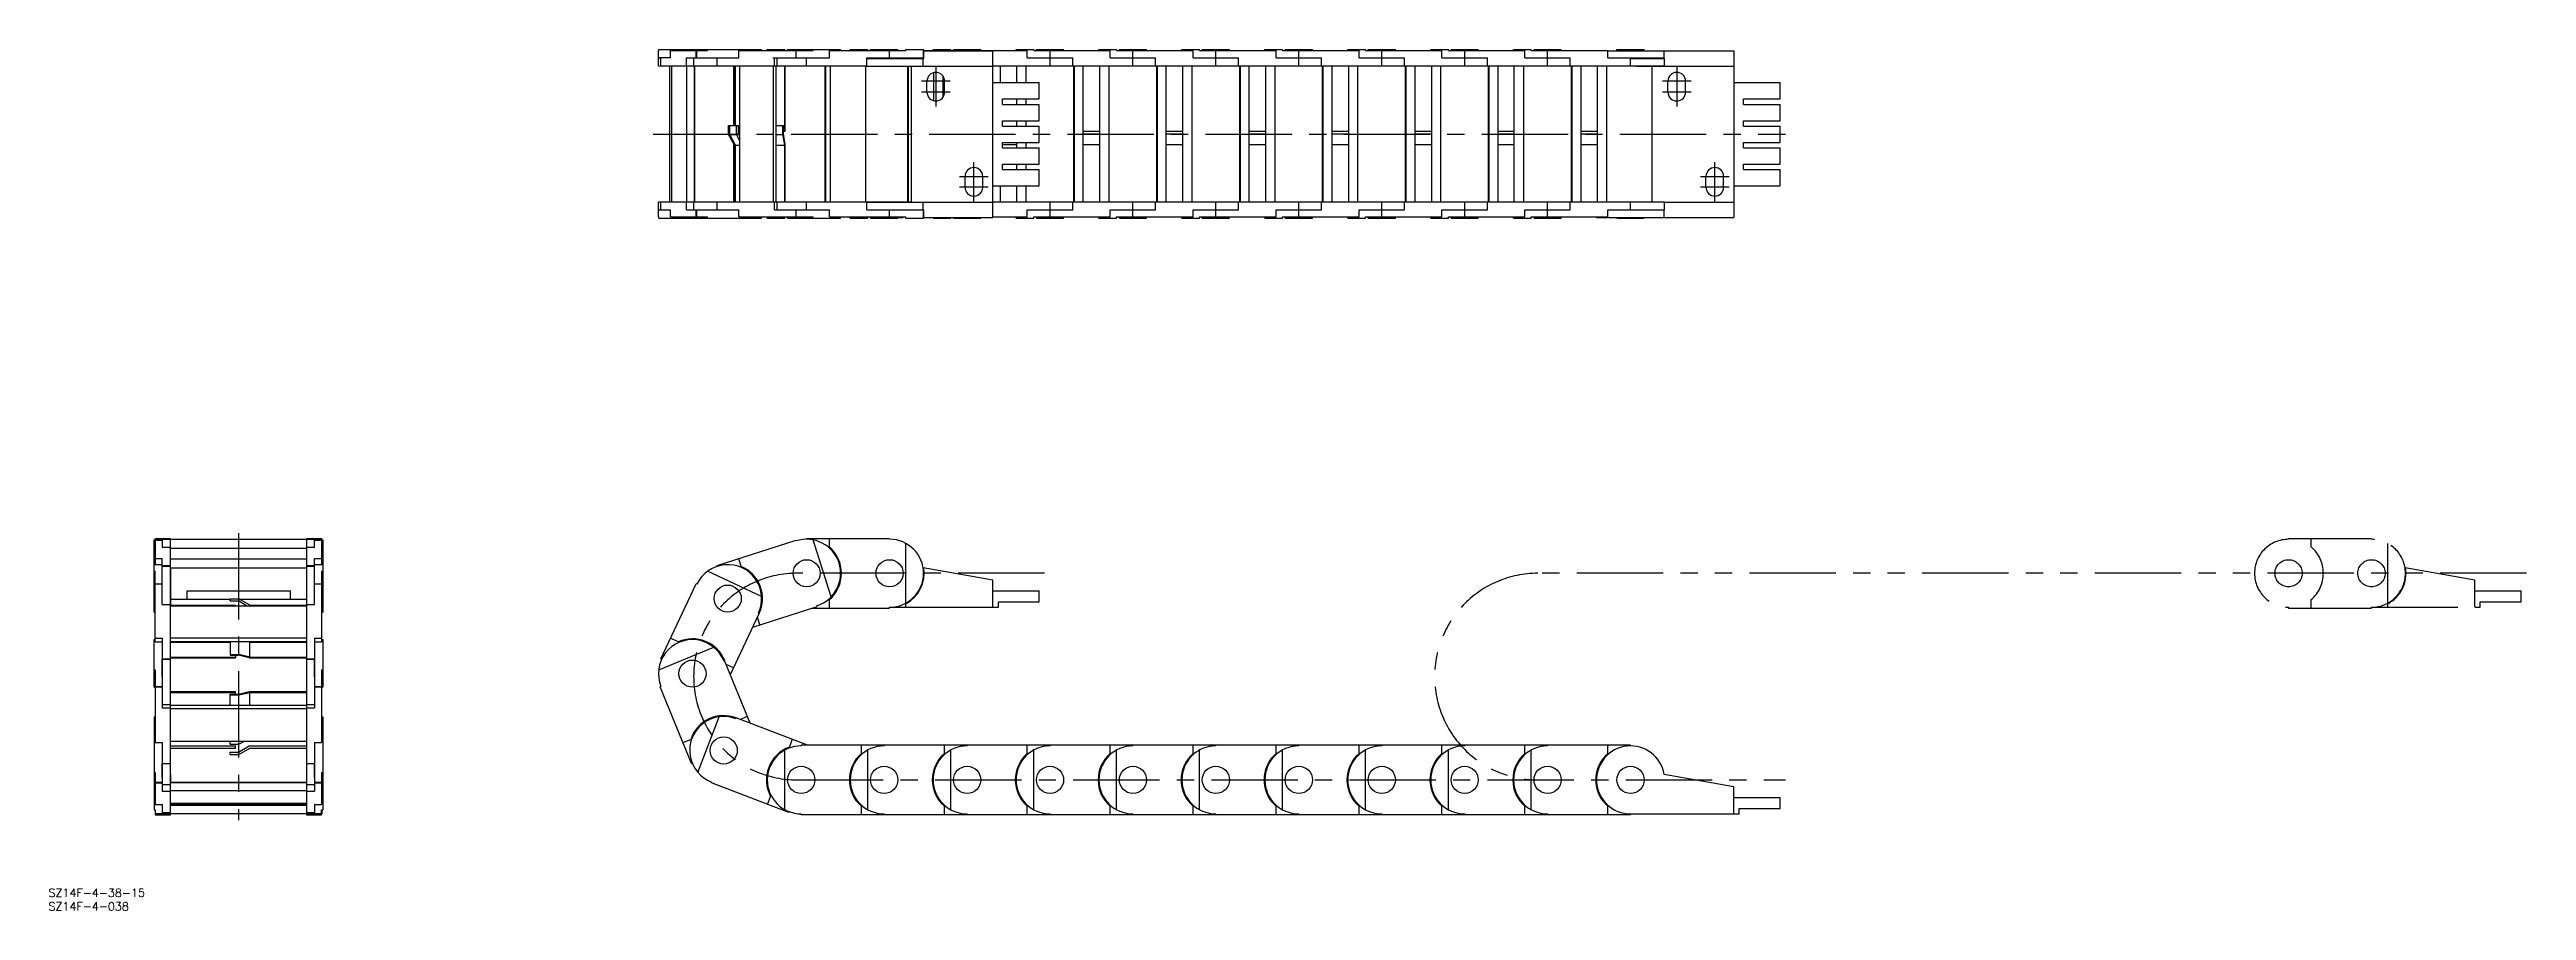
# Model space of a CAD drawing. Extents: x -69 to 842, y -35 to 281.
import ezdxf

# ---------------------------------------------------------------- set-up
doc = ezdxf.new("R2010")
doc.units = 0
doc.linetypes.add('CENTER', pattern=[50.8, 31.75, -6.35, 6.35, -6.35])
doc.linetypes.add('PHANTOM', pattern=[63.5, 31.75, -6.35, 6.35, -6.35, 6.35, -6.35])
doc.layers.get('0').update_dxf_attribs({"linetype": 'CONTINUOUS'})
doc.layers.add('CENTER', color=1, linetype='CENTER')
doc.styles.get("Standard").update_dxf_attribs({"font": 'txt.shx', "height": 3, "bigfont": 'bigfont.shx'})

msp = doc.modelspace()

# ---------------------------------------------------------------- linework, layer by layer
at = {"color": 7, "linetype": 'CONTINUOUS'}
for p, q in [((154.49, 275.48), (154.49, 281.07)), ((154.49, 281.07), (154.57, 281.07)), ((158.95, 278.48), (154.49, 278.48)), ((154.49, 278.47), (155.4, 278.47)), ((154.49, 275.48), (231.15, 275.48)), ((154.57, 281.48), (192.43, 281.48)), ((154.57, 281.07), (154.57, 281.48)), ((155.4, 275.48), (155.4, 278.48)), ((158.71, 225.48), (158.71, 275.48)), ((158.95, 281.07), (172.58, 281.07)), ((158.95, 278.48), (158.95, 281.07)), ((159.39, 225.48), (159.39, 275.48)), ((164.82, 275.48), (164.82, 278.48)), ((164.82, 278.48), (184, 278.48)), ((164.92, 225.48), (164.92, 275.48)), ((167.46, 275.48), (167.46, 278.48)), ((167.78, 225.48), (167.78, 275.48)), ((167.89, 225.48), (167.89, 275.48)), ((168.37, 278.48), (168.37, 281.07)), ((168.64, 278.48), (168.64, 281.07)), ((170.62, 278.47), (170.62, 278.48)), ((170.62, 278.47), (176.05, 278.47)), ((172.58, 281.07), (172.58, 281.48)), ((176.05, 275.48), (176.05, 278.48)), ((182.23, 253.48), (182.23, 275.48)), ((182.44, 253.48), (182.44, 275.48)), ((182.79, 253.48), (182.79, 275.48)), ((184, 281.07), (211.36, 281.07)), ((184, 278.48), (184, 281.07)), ((184.47, 225.48), (184.47, 275.48)), ((192.43, 281.07), (192.43, 281.48)), ((194.5, 281.48), (201, 281.48)), ((194.5, 281.07), (194.5, 281.48)), ((196.5, 278.48), (217.35, 278.48)), ((196.85, 225.48), (196.85, 275.48)), ((197.14, 275.48), (197.14, 278.48)), ((197.81, 225.48), (197.81, 275.48)), ((198.09, 275.48), (198.09, 278.47)), ((200.91, 251.48), (200.91, 275.48)), ((201, 281.07), (201, 281.48)), ((201.15, 251.48), (201.15, 275.48)), ((202, 281.48), (221.5, 281.48)), ((202, 281.07), (202, 281.48)), ((204, 281.07), (204, 281.48)), ((205.09, 278.48), (205.09, 281.07)), ((205.18, 278.48), (205.18, 281.07)), ((208.72, 278.47), (208.72, 278.48)), ((208.72, 278.47), (209, 278.47)), ((209, 275.48), (209, 278.48)), ((211.36, 281.07), (211.36, 281.48)), ((215.75, 225.48), (215.75, 275.48)), ((216, 225.48), (216, 275.48)), ((217.35, 281.07), (245.5, 281.07)), ((217.35, 278.48), (217.35, 281.07)), ((217.75, 225.48), (217.75, 275.48)), ((221.5, 281.07), (221.5, 281.48)), ((225, 281.48), (231.5, 281.48)), ((225, 281.07), (225, 281.48)), ((230.75, 225.48), (230.75, 275.48)), ((230.75, 275.3), (277.5, 275.3)), ((231.15, 275.48), (231.15, 278.48)), ((231.15, 278.48), (243.05, 278.48)), ((231.15, 278.13), (252.04, 278.13)), ((231.5, 281.07), (231.5, 281.48)), ((232.5, 281.48), (242.5, 281.48)), ((232.5, 281.07), (232.5, 281.48)), ((234.5, 278.13), (234.5, 278.48)), ((239.5, 278.48), (239.5, 281.07)), ((242.5, 281.07), (242.5, 281.48)), ((243.05, 278.47), (243.05, 278.48)), ((243.05, 278.47), (252, 278.47)), ((244.5, 278.13), (244.5, 278.47)), ((245.5, 281.48), (252, 281.48)), ((245.5, 281.07), (245.5, 281.48)), ((245.5, 278.13), (245.5, 278.47)), ((246.25, 225.48), (246.25, 275.3)), ((246.5, 225.48), (246.5, 275.3)), ((247.5, 225.3), (247.5, 275.3)), ((251.83, 275.3), (251.83, 278.13)), ((252, 278.47), (252, 281.48)), ((252, 281.07), (259.65, 281.07)), ((252, 280.95), (277.5, 280.95)), ((252.04, 278.13), (252.04, 280.95)), ((255.5, 281.48), (262, 281.48)), ((255.5, 281.07), (255.5, 281.48)), ((259.65, 280.95), (259.65, 281.07)), ((262, 281.07), (262, 281.48)), ((262, 281.07), (290.15, 281.07)), ((263, 281.48), (273, 281.48)), ((263, 281.07), (263, 281.48)), ((268, 280.95), (268, 281.07)), ((273, 281.07), (273, 281.48)), ((277.5, 219.65), (277.5, 280.95)), ((277.5, 275.48), (524.5, 275.48)), ((280.25, 269.3), (280.25, 275.48)), ((286, 281.48), (292.5, 281.48)), ((286, 281.07), (286, 281.48)), ((286.25, 269.3), (286.25, 275.48)), ((289.75, 269.3), (289.75, 275.48)), ((290.15, 278.48), (290.15, 281.07)), ((290.15, 278.48), (306.85, 278.48)), ((292.5, 281.07), (292.5, 281.48)), ((292.5, 281.07), (320.65, 281.07)), ((293.5, 281.48), (303.5, 281.48)), ((293.5, 281.07), (293.5, 281.48)), ((298.5, 275.48), (298.5, 281.07)), ((303.5, 281.07), (303.5, 281.48)), ((306.85, 275.48), (306.85, 278.48)), ((307.25, 225.48), (307.25, 275.48)), ((307.5, 225.48), (307.5, 275.48)), ((310.75, 225.48), (310.75, 275.48)), ((316.5, 281.48), (323, 281.48)), ((316.5, 281.07), (316.5, 281.48)), ((316.75, 275.48), (316.75, 225.48)), ((320.25, 225.48), (320.25, 275.48)), ((320.65, 278.48), (320.65, 281.07)), ((320.65, 278.48), (337.35, 278.48)), ((323, 281.07), (323, 281.48)), ((323, 281.07), (351.15, 281.07)), ((324, 281.48), (334, 281.48)), ((324, 281.07), (324, 281.48)), ((329, 275.48), (329, 281.07)), ((334, 281.07), (334, 281.48)), ((337.35, 275.48), (337.35, 278.48)), ((337.75, 225.48), (337.75, 275.48)), ((338, 225.48), (338, 275.48)), ((341.25, 225.48), (341.25, 275.48)), ((347, 281.48), (353.5, 281.48)), ((347, 281.07), (347, 281.48)), ((347.25, 275.48), (347.25, 225.48)), ((350.75, 225.48), (350.75, 275.48)), ((351.15, 278.48), (351.15, 281.07)), ((351.15, 278.48), (367.85, 278.48)), ((353.5, 281.07), (353.5, 281.48)), ((353.5, 281.07), (381.65, 281.07)), ((354.5, 281.48), (364.5, 281.48)), ((354.5, 281.07), (354.5, 281.48)), ((359.5, 275.48), (359.5, 281.07)), ((364.5, 281.07), (364.5, 281.48)), ((367.85, 275.48), (367.85, 278.48)), ((368.25, 225.48), (368.25, 275.48)), ((368.5, 225.48), (368.5, 275.48)), ((371.75, 225.48), (371.75, 275.48)), ((377.5, 281.48), (384, 281.48)), ((377.5, 281.07), (377.5, 281.48)), ((377.75, 275.48), (377.75, 225.48)), ((381.25, 225.48), (381.25, 275.48)), ((381.65, 278.48), (381.65, 281.07)), ((381.65, 278.48), (398.35, 278.48)), ((384, 281.07), (384, 281.48)), ((384, 281.07), (412.15, 281.07)), ((385, 281.48), (395, 281.48)), ((385, 281.07), (385, 281.48)), ((390, 275.48), (390, 281.07)), ((395, 281.07), (395, 281.48)), ((398.35, 275.48), (398.35, 278.48)), ((398.75, 225.48), (398.75, 275.48)), ((399, 225.48), (399, 275.48)), ((402.25, 225.48), (402.25, 275.48)), ((408, 281.48), (414.5, 281.48)), ((408, 281.07), (408, 281.48)), ((408.25, 275.48), (408.25, 225.48)), ((411.75, 225.48), (411.75, 275.48)), ((412.15, 278.48), (412.15, 281.07)), ((412.15, 278.48), (428.85, 278.48)), ((414.5, 281.07), (414.5, 281.48)), ((414.5, 281.07), (442.65, 281.07)), ((415.5, 281.48), (425.5, 281.48)), ((415.5, 281.07), (415.5, 281.48)), ((420.5, 275.48), (420.5, 281.07)), ((425.5, 281.07), (425.5, 281.48)), ((428.85, 275.48), (428.85, 278.48)), ((429.25, 225.48), (429.25, 275.48)), ((429.5, 225.48), (429.5, 275.48)), ((432.75, 225.48), (432.75, 275.48)), ((438.5, 281.48), (445, 281.48)), ((438.5, 281.07), (438.5, 281.48)), ((438.75, 275.48), (438.75, 225.48)), ((442.25, 225.48), (442.25, 275.48)), ((442.65, 278.48), (442.65, 281.07)), ((442.65, 278.48), (459.35, 278.48)), ((445, 281.07), (445, 281.48)), ((445, 281.07), (473.15, 281.07)), ((446, 281.48), (456, 281.48)), ((446, 281.07), (446, 281.48)), ((451, 275.48), (451, 281.07)), ((456, 281.07), (456, 281.48)), ((459.35, 275.48), (459.35, 278.48)), ((459.75, 225.48), (459.75, 275.48)), ((460, 225.48), (460, 275.48)), ((463.25, 275.48), (463.25, 225.48)), ((469, 281.48), (475.5, 281.48)), ((469, 281.07), (469, 281.48)), ((469.25, 225.48), (469.25, 275.48)), ((472.75, 225.48), (472.75, 275.48)), ((473.15, 278.48), (473.15, 281.07)), ((473.15, 278.48), (489.85, 278.48)), ((475.5, 281.07), (475.5, 281.48)), ((475.5, 281.07), (503.65, 281.07)), ((476.5, 281.48), (486.5, 281.48)), ((476.5, 281.07), (476.5, 281.48)), ((481.5, 275.48), (481.5, 281.07)), ((486.5, 281.07), (486.5, 281.48)), ((489.85, 275.48), (489.85, 278.48)), ((490.25, 225.48), (490.25, 275.48)), ((490.5, 225.48), (490.5, 275.48)), ((493.75, 275.48), (493.75, 225.48)), ((499.75, 275.48), (499.75, 225.48)), ((503.25, 225.48), (503.25, 275.48)), ((503.65, 278.48), (503.65, 281.07)), ((503.65, 280.95), (550, 280.95)), ((503.65, 278.48), (524.5, 278.48)), ((507, 281.48), (517, 281.48)), ((507, 280.95), (507, 281.48)), ((512, 275.48), (512, 278.48)), ((512, 278.13), (524.54, 278.13)), ((514.24, 275.3), (514.24, 275.48)), ((514.24, 275.3), (550, 275.3)), ((517, 280.95), (517, 281.48)), ((520, 225.48), (520, 275.3)), ((524.33, 278.13), (524.33, 280.95)), ((524.5, 275.48), (524.5, 278.13)), ((524.54, 275.3), (524.54, 278.13)), ((550, 280.95), (550, 219.65)), ((253.25, 265.8), (253.25, 269.8)), ((255.75, 262.64), (255.75, 272.96)), ((259.25, 264.07), (259.25, 271.53)), ((259.75, 265.8), (259.75, 269.8)), ((277.5, 269.3), (294.5, 269.3)), ((294.5, 263.3), (294.5, 269.3)), ((525.75, 265.8), (525.75, 269.8)), ((532.25, 265.8), (532.25, 269.8)), ((550, 269.3), (567, 269.3)), ((567, 263.3), (567, 269.3)), ((281, 263.3), (294.5, 263.3)), ((281, 261.3), (281, 263.3)), ((281, 261.3), (294.5, 261.3)), ((281, 255.3), (294.5, 255.3)), ((281, 253.3), (281, 255.3)), ((286.25, 261.3), (286.25, 263.3)), ((286.25, 253.3), (286.25, 255.3)), ((289.75, 261.3), (289.75, 263.3)), ((289.75, 253.3), (289.75, 255.3)), ((294.5, 255.3), (294.5, 261.3)), ((553.5, 263.3), (567, 263.3)), ((553.5, 261.3), (553.5, 263.3)), ((553.5, 261.3), (567, 261.3)), ((553.5, 255.3), (567, 255.3)), ((553.5, 253.3), (553.5, 255.3)), ((567, 255.3), (567, 261.3)), ((180.3, 250.26), (180.3, 253.48)), ((180.3, 253.48), (183.97, 253.48)), ((182.44, 246.26), (180.3, 250.26)), ((180.7, 250.26), (180.7, 253.48)), ((182.79, 246.26), (180.7, 250.26)), ((180.7, 250.26), (183.25, 250.26)), ((182.23, 225.48), (182.23, 246.66)), ((182.44, 225.48), (182.44, 246.26)), ((182.79, 225.48), (182.79, 246.26)), ((182.79, 246.26), (184.47, 246.26)), ((183.25, 250.26), (183.25, 253.48)), ((184.47, 247.92), (183.25, 250.26)), ((183.97, 250.48), (183.97, 253.48)), ((183.97, 251.48), (184.47, 251.48)), ((184.47, 249.52), (183.97, 250.48)), ((197.81, 253.48), (200.45, 253.48)), ((197.81, 250.26), (200.2, 250.26)), ((197.81, 246.26), (200.91, 246.26)), ((200.2, 250.26), (200.2, 253.48)), ((200.91, 246.26), (200.2, 250.26)), ((200.45, 250.48), (200.45, 253.48)), ((200.45, 251.48), (201.15, 251.48)), ((201.15, 246.48), (200.45, 250.48)), ((200.91, 225.48), (200.91, 246.26)), ((201.15, 225.48), (201.15, 246.48)), ((281, 253.3), (294.5, 253.3)), ((281, 247.3), (294.5, 247.3)), ((281, 245.3), (281, 247.3)), ((281, 246.48), (286.25, 246.48)), ((286.25, 245.3), (286.25, 247.3)), ((289.75, 245.3), (289.75, 247.3)), ((294.5, 247.3), (294.5, 253.3)), ((310.75, 251.48), (316.75, 251.48)), ((310.75, 250.48), (316.75, 250.48)), ((310.75, 246.48), (316.75, 246.48)), ((341.25, 251.48), (347.25, 251.48)), ((341.25, 250.48), (347.25, 250.48)), ((341.25, 246.48), (347.25, 246.48)), ((371.75, 251.48), (377.75, 251.48)), ((371.75, 250.48), (377.75, 250.48)), ((371.75, 246.48), (377.75, 246.48)), ((402.25, 251.48), (408.25, 251.48)), ((402.25, 250.48), (408.25, 250.48)), ((402.25, 246.48), (408.25, 246.48)), ((432.75, 251.48), (438.75, 251.48)), ((432.75, 250.48), (438.75, 250.48)), ((432.75, 246.48), (438.75, 246.48)), ((463.25, 251.48), (469.25, 251.48)), ((463.25, 250.48), (469.25, 250.48)), ((463.25, 246.48), (469.25, 246.48)), ((493.75, 251.48), (499.75, 251.48)), ((493.75, 250.48), (499.75, 250.48)), ((493.75, 246.48), (499.75, 246.48)), ((553.5, 253.3), (567, 253.3)), ((553.5, 247.3), (567, 247.3)), ((553.5, 245.3), (553.5, 247.3)), ((567, 247.3), (567, 253.3)), ((281, 245.3), (294.5, 245.3)), ((281, 239.3), (294.5, 239.3)), ((281, 237.3), (281, 239.3)), ((281, 237.3), (294.5, 237.3)), ((286.25, 237.3), (286.25, 239.3)), ((289.75, 237.3), (289.75, 239.3)), ((294.5, 239.3), (294.5, 245.3)), ((294.5, 231.3), (294.5, 237.3)), ((553.5, 245.3), (567, 245.3)), ((553.5, 239.3), (567, 239.3)), ((553.5, 237.3), (553.5, 239.3)), ((553.5, 237.3), (567, 237.3)), ((567, 239.3), (567, 245.3)), ((567, 231.3), (567, 237.3)), ((267.25, 230.8), (267.25, 234.8)), ((273.75, 230.8), (273.75, 234.8)), ((277.5, 231.3), (294.5, 231.3)), ((280.25, 225.48), (280.25, 231.3)), ((286.25, 225.48), (286.25, 231.3)), ((289.75, 225.48), (289.75, 231.3)), ((539.75, 230.8), (539.75, 234.8)), ((546.25, 230.8), (546.25, 234.8)), ((550, 231.3), (567, 231.3)), ((154.49, 225.48), (231.15, 225.48)), ((154.49, 219.88), (154.49, 225.48)), ((154.49, 222.48), (158.95, 222.48)), ((154.49, 222.48), (155.4, 222.48)), ((154.49, 219.88), (154.57, 219.88)), ((154.57, 219.48), (154.57, 219.88)), ((154.57, 219.48), (192.43, 219.48)), ((155.4, 222.48), (155.4, 225.48)), ((158.95, 219.88), (158.95, 222.48)), ((158.95, 219.88), (172.58, 219.88)), ((164.82, 222.48), (164.82, 225.48)), ((164.82, 222.48), (184, 222.48)), ((167.46, 222.48), (167.46, 225.48)), ((168.37, 219.88), (168.37, 222.48)), ((168.64, 219.88), (168.64, 222.48)), ((170.62, 222.48), (176.14, 222.48)), ((170.62, 222.48), (170.62, 222.48)), ((172.58, 219.48), (172.58, 219.88)), ((176.05, 222.48), (176.05, 225.48)), ((184, 219.88), (184, 222.48)), ((184, 219.88), (211.36, 219.88)), ((192.43, 219.48), (192.43, 219.88)), ((194.5, 219.48), (194.5, 219.88)), ((194.5, 219.48), (201, 219.48)), ((197.14, 222.48), (197.14, 225.48)), ((197.14, 222.48), (217.35, 222.48)), ((198.09, 222.48), (198.09, 225.48)), ((201, 219.48), (201, 219.88)), ((202, 219.48), (202, 219.88)), ((202, 219.48), (221.5, 219.48)), ((204, 219.48), (204, 219.88)), ((205.09, 219.88), (205.09, 222.48)), ((205.18, 219.88), (205.18, 222.48)), ((208.72, 222.48), (209, 222.48)), ((208.72, 222.48), (208.72, 222.48)), ((209, 222.48), (209, 225.48)), ((211.36, 219.48), (211.36, 219.88)), ((217.35, 219.88), (217.35, 222.48)), ((217.35, 219.88), (245.5, 219.88)), ((221.5, 219.48), (221.5, 219.88)), ((225, 219.48), (225, 219.88)), ((225, 219.48), (231.5, 219.48)), ((231.15, 225.48), (245.85, 225.48)), ((231.15, 222.48), (231.15, 225.48)), ((231.15, 225.3), (277.5, 225.3)), ((231.15, 222.48), (252.04, 222.48)), ((231.5, 219.48), (231.5, 219.88)), ((232.5, 219.48), (232.5, 219.88)), ((232.5, 219.48), (242.5, 219.48)), ((234.5, 219.65), (234.5, 219.88)), ((234.5, 219.65), (244.5, 219.65)), ((237.5, 225.3), (237.5, 225.48)), ((239.5, 219.88), (239.5, 222.48)), ((242.5, 219.48), (242.5, 219.65)), ((243.05, 222.48), (251.83, 222.48)), ((243.05, 222.48), (243.05, 222.48)), ((244.5, 219.65), (244.5, 219.88)), ((245.5, 219.48), (245.5, 219.88)), ((245.5, 219.48), (252, 219.48)), ((245.85, 225.48), (247.5, 225.48)), ((245.85, 225.3), (245.85, 225.48)), ((251.83, 222.48), (251.83, 225.3)), ((252, 219.48), (252, 222.48)), ((252, 219.65), (252.2, 219.65)), ((252.04, 219.65), (252.04, 222.48)), ((252.04, 219.65), (277.5, 219.65)), ((255.5, 219.48), (255.5, 219.65)), ((255.5, 219.48), (262, 219.48)), ((262, 219.48), (262, 219.65)), ((263, 219.48), (263, 219.65)), ((263, 219.48), (273, 219.48)), ((273, 219.48), (273, 219.65)), ((277.5, 225.48), (524.5, 225.48)), ((277.5, 219.88), (290.15, 219.88)), ((286, 219.48), (286, 219.88)), ((286, 219.48), (292.5, 219.48)), ((290.15, 222.48), (306.85, 222.48)), ((290.15, 219.88), (290.15, 222.48)), ((292.5, 219.88), (320.65, 219.88)), ((292.5, 219.48), (292.5, 219.88)), ((293.5, 219.48), (293.5, 219.88)), ((293.5, 219.48), (303.5, 219.48)), ((298.5, 219.88), (298.5, 225.48)), ((303.5, 219.48), (303.5, 219.88)), ((306.85, 222.48), (306.85, 225.48)), ((316.5, 219.48), (316.5, 219.88)), ((316.5, 219.48), (323, 219.48)), ((320.65, 222.48), (337.35, 222.48)), ((320.65, 219.88), (320.65, 222.48)), ((323, 219.88), (351.15, 219.88)), ((323, 219.48), (323, 219.88)), ((324, 219.48), (324, 219.88)), ((324, 219.48), (334, 219.48)), ((329, 219.88), (329, 225.48)), ((334, 219.48), (334, 219.88)), ((337.35, 222.48), (337.35, 225.48)), ((347, 219.48), (347, 219.88)), ((347, 219.48), (353.5, 219.48)), ((351.15, 222.48), (367.85, 222.48)), ((351.15, 219.88), (351.15, 222.48)), ((353.5, 219.88), (381.65, 219.88)), ((353.5, 219.48), (353.5, 219.88)), ((354.5, 219.48), (354.5, 219.88)), ((354.5, 219.48), (364.5, 219.48)), ((359.5, 219.88), (359.5, 225.48)), ((364.5, 219.48), (364.5, 219.88)), ((367.85, 222.48), (367.85, 225.48)), ((377.5, 219.48), (377.5, 219.88)), ((377.5, 219.48), (384, 219.48)), ((381.65, 222.48), (398.35, 222.48)), ((381.65, 219.88), (381.65, 222.48)), ((384, 219.88), (412.15, 219.88)), ((384, 219.48), (384, 219.88)), ((385, 219.48), (385, 219.88)), ((385, 219.48), (395, 219.48)), ((390, 219.88), (390, 225.48)), ((395, 219.48), (395, 219.88)), ((398.35, 222.48), (398.35, 225.48)), ((408, 219.48), (408, 219.88)), ((408, 219.48), (414.5, 219.48)), ((412.15, 222.48), (428.85, 222.48)), ((412.15, 219.88), (412.15, 222.48)), ((414.5, 219.88), (442.65, 219.88)), ((414.5, 219.48), (414.5, 219.88)), ((415.5, 219.48), (415.5, 219.88)), ((415.5, 219.48), (425.5, 219.48)), ((420.5, 219.88), (420.5, 225.48)), ((425.5, 219.48), (425.5, 219.88)), ((428.85, 222.48), (428.85, 225.48)), ((438.5, 219.48), (438.5, 219.88)), ((438.5, 219.48), (445, 219.48)), ((442.65, 222.48), (459.35, 222.48)), ((442.65, 219.88), (442.65, 222.48)), ((445, 219.88), (473.15, 219.88)), ((445, 219.48), (445, 219.88)), ((446, 219.48), (446, 219.88)), ((446, 219.48), (456, 219.48)), ((451, 219.88), (451, 225.48)), ((456, 219.48), (456, 219.88)), ((459.35, 222.48), (459.35, 225.48)), ((469, 219.48), (469, 219.88)), ((469, 219.48), (475.5, 219.48)), ((473.15, 222.48), (489.85, 222.48)), ((473.15, 219.88), (473.15, 222.48)), ((475.5, 219.88), (503.65, 219.88)), ((475.5, 219.48), (475.5, 219.88)), ((476.5, 219.48), (476.5, 219.88)), ((476.5, 219.48), (486.5, 219.48)), ((481.5, 219.88), (481.5, 225.48)), ((486.5, 219.48), (486.5, 219.88)), ((489.85, 222.48), (489.85, 225.48)), ((499.5, 219.65), (499.5, 219.88)), ((499.5, 219.65), (550, 219.65)), ((503.65, 222.48), (524.54, 222.48)), ((503.65, 219.88), (503.65, 222.48)), ((507, 219.48), (507, 219.65)), ((507, 219.48), (517, 219.48)), ((512, 222.48), (512, 225.48)), ((517, 219.48), (517, 219.65)), ((524.33, 219.65), (524.33, 222.48)), ((524.5, 222.48), (524.5, 225.48)), ((524.5, 225.3), (550, 225.3)), ((524.54, 222.48), (524.54, 225.3)), ((-31, 74.48), (-31, 101.07)), ((-31, 101.07), (-30.6, 101.07)), ((-30.6, 101.6), (-30.6, 91.98)), ((-30.6, 101.6), (-25, 101.6)), ((-30.6, 101.3), (30.6, 101.3)), ((-30.6, 100.99), (-28, 100.99)), ((-28, 101.6), (-28, 98.44)), ((-25, 0), (-25, 101.6)), ((25, 101.6), (25, 0)), ((25, 101.6), (30.6, 101.6)), ((28, 98.44), (28, 101.6)), ((28, 100.99), (30.6, 100.99)), ((30.6, 101.6), (30.6, 91.98)), ((30.6, 101.07), (31, 101.07)), ((31, 101.07), (31, 74.48)), ((176.05, 91.67), (205.09, 100.99)), ((205.18, 100.7), (205.09, 100.99)), ((209, 101.6), (239.5, 101.6)), ((209, 101.3), (209, 101.6)), ((218.06, 80.19), (211.36, 101.07)), ((217.35, 98.5), (217.35, 101.6)), ((239.5, 101.3), (239.5, 101.6)), ((-31, 93.8), (-30.6, 93.8)), ((-31, 91.98), (-28, 91.98)), ((-30.6, 94.22), (-28, 94.22)), ((-28, 98.44), (-25, 98.44)), ((-28, 77.37), (-28, 94.22)), ((-28, 91.67), (-25, 91.67)), ((-28, 91.39), (-25, 91.39)), ((-27.99, 87.79), (-27.99, 91.98)), ((-25, 98.03), (25, 98.03)), ((-25, 94.06), (25, 94.06)), ((25, 98.44), (28, 98.44)), ((25, 91.67), (28, 91.67)), ((25, 91.39), (28, 91.39)), ((27.99, 87.79), (27.99, 91.98)), ((28, 77.37), (28, 94.22)), ((28, 94.22), (30.6, 94.22)), ((28, 91.98), (31, 91.98)), ((30.6, 93.8), (31, 93.8)), ((176.14, 91.39), (176.05, 91.67)), ((184.95, 91.27), (184, 94.22)), ((245.5, 77.83), (245.5, 99.77)), ((-31, 89.58), (-30.6, 89.58)), ((-31, 84.48), (-30.6, 84.48)), ((-30.6, 63.56), (-30.6, 89.58)), ((-30.6, 84.93), (-28, 84.93)), ((-28, 87.79), (-27.99, 87.79)), ((-25, 90.82), (25, 90.82)), ((-24.83, 77.1), (-24.83, 90.82)), ((-18.83, 82.3), (19.18, 82.3)), ((-18.83, 79.3), (-18.83, 82.3)), ((19.18, 79.3), (19.18, 82.3)), ((27.99, 87.79), (28, 87.79)), ((28, 84.93), (30.6, 84.93)), ((30.6, 89.58), (30.6, 63.56)), ((30.6, 89.58), (31, 89.58)), ((30.6, 84.48), (31, 84.48)), ((155.4, 57.32), (168.37, 84.93)), ((168.64, 84.8), (168.37, 84.93)), ((192.43, 80.25), (172.58, 89.58)), ((277.5, 86.3), (251.83, 90.83)), ((277.5, 76.3), (277.5, 86.3)), ((277.5, 82.3), (294.5, 82.3)), ((294.5, 78.3), (294.5, 82.3)), ((-31, 74.48), (-30.6, 74.48)), ((-28, 77.37), (-25, 77.37)), ((-25, 77.1), (-1, 77.1)), ((-25, 76.88), (25, 76.88)), ((-24.83, 79.3), (-3, 79.3)), ((-3, 79.41), (0.21, 79.41)), ((-3, 78.61), (-3, 79.41)), ((-3, 78.61), (0, 78.61)), ((-1, 76.88), (-1, 77.1)), ((2.99, 76.88), (0, 78.61)), ((4.21, 77.1), (0.21, 79.41)), ((0.4, 79.3), (25, 79.3)), ((4.21, 77.1), (25, 77.1)), ((25, 77.37), (28, 77.37)), ((30.6, 74.48), (31, 74.48)), ((180.96, 51.51), (191.54, 74.04)), ((189.17, 69), (212.91, 76.61)), ((191.54, 74.04), (191.27, 74.17)), ((211, 76), (239.5, 76)), ((212.91, 76.61), (212.82, 76.9)), ((217.35, 76), (217.35, 79.1)), ((239.5, 76.3), (279.5, 76.3)), ((239.5, 76), (239.5, 76.3)), ((245.5, 76.3), (245.5, 77.61)), ((279.5, 78.3), (294.5, 78.3)), ((279.5, 76.3), (279.5, 78.3)), ((-31, 46.88), (-31, 64.38)), ((-31, 64.38), (-30.6, 64.38)), ((-30.6, 64.88), (-28, 64.88)), ((-28, 64.88), (-28, 39.32)), ((-25, 65.11), (25, 65.11)), ((28, 64.88), (28, 39.32)), ((28, 64.88), (30.6, 64.88)), ((30.6, 64.38), (31, 64.38)), ((31, 64.38), (31, 46.88)), ((161.76, 63.56), (158.95, 64.88)), ((191.82, 69.85), (190.91, 72.69)), ((-30.6, 63.56), (-28, 63.56)), ((-28, 57.32), (-25, 57.32)), ((-28, 57.2), (-25, 57.2)), ((-27.99, 50.65), (-27.99, 57.2)), ((-25, 63.67), (25, 63.67)), ((-25, 63.42), (-3, 63.42)), ((-25, 57.99), (-1, 57.99)), ((-25, 57.65), (-1, 57.65)), ((-3, 63.67), (-3, 58.63)), ((-3, 58.97), (0.21, 58.97)), ((-3, 58.63), (0, 58.63)), ((-1, 58.63), (-1, 57.65)), ((4, 57.65), (0, 58.63)), ((0.21, 58.97), (0.21, 63.67)), ((4.21, 57.99), (0.21, 58.97)), ((4.21, 63.42), (3.21, 63.67)), ((4, 57.65), (25, 57.65)), ((4.21, 57.99), (4.21, 63.42)), ((4.21, 63.42), (25, 63.42)), ((4.21, 57.99), (25, 57.99)), ((25, 57.32), (28, 57.32)), ((25, 57.2), (28, 57.2)), ((27.99, 50.65), (27.99, 57.2)), ((28, 63.56), (30.6, 63.56)), ((154.57, 53.3), (174.88, 61.57)), ((155.67, 57.2), (155.4, 57.32)), ((178.56, 56.59), (178.84, 56.71)), ((188.24, 33.62), (178.84, 56.71)), ((182.12, 53.99), (179.43, 55.26)), ((-31, 53.3), (-30.6, 53.3)), ((-31, 46.88), (-30.6, 46.88)), ((-30.6, 53.3), (-30.6, 26.54)), ((-30.6, 47.17), (-28, 47.17)), ((-30.6, 47.05), (-28, 47.05)), ((-28, 50.65), (-27.99, 50.65)), ((27.99, 50.65), (28, 50.65)), ((28, 47.17), (30.6, 47.17)), ((28, 47.05), (30.6, 47.05)), ((30.6, 53.3), (30.6, 26.54)), ((30.6, 53.3), (31, 53.3)), ((30.6, 46.88), (31, 46.88)), ((155.13, 47.05), (155.41, 47.17)), ((166.63, 18.8), (155.13, 47.05)), ((-28, 39.32), (-25, 39.32)), ((-27.99, 40.49), (-25, 40.49)), ((-25, 45.25), (-1, 45.25)), ((-25, 44.95), (-1, 44.95)), ((-25, 40.25), (25, 40.25)), ((-25, 39.06), (25, 39.06)), ((-3, 44.38), (0, 44.38)), ((-3, 40.25), (-3, 44.38)), ((-3, 44.07), (0.21, 44.07)), ((-1, 44.38), (-1, 45.25)), ((0, 44.38), (4, 45.25)), ((0.21, 44.07), (4.21, 44.95)), ((0.21, 40.25), (0.21, 44.07)), ((4, 45.25), (25, 45.25)), ((4.21, 44.95), (25, 44.95)), ((4.21, 40.25), (4.21, 44.95)), ((25, 40.49), (27.99, 40.49)), ((25, 39.32), (28, 39.32)), ((-31, 36.01), (-31, 1.83)), ((-31, 36.01), (-30.6, 36.01)), ((30.6, 36.01), (31, 36.01)), ((31, 36.01), (31, 1.83)), ((163.48, 26.54), (166.35, 27.71)), ((168.98, 15.51), (176.77, 36.01)), ((182.93, 35.32), (183.03, 35.6)), ((209.35, 25.6), (183.03, 35.6)), ((184.43, 35.07), (187.19, 36.19)), ((202.64, 24.83), (203.74, 27.73)), ((-30.6, 26.54), (-28, 26.54)), ((-28, 26.54), (-28, 8.7)), ((-28, 18.8), (-25, 18.8)), ((-27.99, 13.69), (-27.99, 18.8)), ((-25, 27.02), (25, 27.02)), ((-25, 25.3), (-1, 25.3)), ((-25, 24.5), (-1, 24.5)), ((-3, 25.93), (-3, 27.02)), ((-3, 25.93), (0.21, 25.93)), ((-3, 22.99), (0, 22.99)), ((-3, 22.19), (-3, 22.99)), ((-3, 22.19), (0.21, 22.19)), ((-1, 24.5), (-1, 25.3)), ((0, 22.99), (4, 25.3)), ((0.21, 25.93), (2.24, 27.02)), ((0.21, 25.93), (0.21, 27.02)), ((0.21, 22.19), (4.21, 24.5)), ((4, 25.3), (25, 25.3)), ((4.21, 24.5), (25, 24.5)), ((25, 18.8), (28, 18.8)), ((27.99, 13.69), (27.99, 18.92)), ((28, 26.54), (28, 8.7)), ((28, 26.54), (30.6, 26.54)), ((166.63, 18.8), (166.91, 18.92)), ((201, 1.83), (201, 23.77)), ((512, 25.6), (207, 25.6)), ((207, 25.3), (207, 25.6)), ((229.15, 22.5), (229.15, 25.6)), ((231.5, 1.83), (231.5, 23.77)), ((237.5, 25.3), (237.5, 25.6)), ((259.65, 22.5), (259.65, 25.6)), ((262, 1.83), (262, 23.77)), ((268, 25.3), (268, 25.6)), ((290.15, 22.5), (290.15, 25.6)), ((292.5, 1.83), (292.5, 23.77)), ((298.5, 25.3), (298.5, 25.6)), ((320.65, 22.5), (320.65, 25.6)), ((323, 1.83), (323, 23.77)), ((329, 25.3), (329, 25.6)), ((351.15, 22.5), (351.15, 25.6)), ((353.5, 1.83), (353.5, 23.77)), ((359.5, 25.3), (359.5, 25.6)), ((381.65, 22.5), (381.65, 25.6)), ((384, 1.83), (384, 23.77)), ((390, 25.3), (390, 25.6)), ((412.15, 22.5), (412.15, 25.6)), ((414.5, 1.83), (414.5, 23.77)), ((420.5, 25.3), (420.5, 25.6)), ((442.65, 22.5), (442.65, 25.6)), ((445, 1.83), (445, 23.77)), ((451, 25.3), (451, 25.6)), ((473.15, 22.5), (473.15, 25.6)), ((475.5, 1.83), (475.5, 23.77)), ((481.5, 25.3), (481.5, 25.6)), ((503.65, 22.5), (503.65, 25.6)), ((512, 25.3), (512, 25.6)), ((-31, 15.51), (-30.6, 15.51)), ((-30.6, 15.51), (-30.6, 3.8)), ((-30.6, 11.95), (-28, 11.95)), ((-30.6, 11.67), (-28, 11.67)), ((-28, 13.69), (-27.99, 13.69)), ((-28, 11.13), (-25, 11.13)), ((-25, 14.79), (-24.83, 14.79)), ((-25, 11.93), (25, 11.93)), ((-25, 11.79), (25, 11.79)), ((-24.83, 11.93), (-24.83, 14.79)), ((25, 11.13), (28, 11.13)), ((27.99, 13.69), (28, 13.69)), ((28, 11.95), (30.6, 11.95)), ((28, 11.67), (30.6, 11.67)), ((30.6, 15.51), (30.6, 3.8)), ((30.6, 15.51), (31, 15.51)), ((173.94, 11.67), (174.05, 11.95)), ((202.45, 0.83), (173.94, 11.67)), ((550, 10.3), (524.33, 14.83)), ((550, 0.3), (550, 10.3)), ((-31, 1.83), (-30.6, 1.83)), ((-30.6, 3.8), (-28, 3.8)), ((-30.6, 1.83), (-30.6, 0)), ((30.82, 0.3), (-30.6, 0.3)), ((-30.6, 0), (-25, 0)), ((-28, 8.7), (-25, 8.7)), ((-28, 3.8), (-28, 0)), ((-28, 0.83), (-25, 0.83)), ((-28, 0.81), (-27.99, 0.81)), ((-27.99, 0.81), (-27.99, 0.83)), ((-25, 8.84), (25, 8.84)), ((-25, 4.22), (25, 4.22)), ((-25, 3.7), (25, 3.7)), ((-25, 3.46), (25, 3.46)), ((-24.83, 3.7), (-24.83, 4.22)), ((-18.83, 3.7), (-18.83, 4.22)), ((19.18, 3.7), (19.18, 4.22)), ((25, 8.7), (28, 8.7)), ((25, 0.83), (28, 0.83)), ((25, 0), (30.6, 0)), ((27.99, 0.81), (27.99, 0.83)), ((27.99, 0.81), (28, 0.81)), ((28, 3.8), (30.6, 3.8)), ((28, 3.8), (28, 0)), ((30.6, 1.83), (31, 1.83)), ((30.6, 0), (30.6, 1.83)), ((30.82, 0.3), (30.82, 1.83)), ((194.65, 3.8), (195.75, 6.7)), ((202.45, 0.83), (202.56, 1.11)), ((207, 0), (207, 0.3)), ((512, 0), (207, 0)), ((229.15, 0), (229.15, 3.1)), ((237.5, 0), (237.5, 0.3)), ((259.65, 0), (259.65, 3.1)), ((268, 0), (268, 0.3)), ((290.15, 0), (290.15, 3.1)), ((298.5, 0), (298.5, 0.3)), ((320.65, 0), (320.65, 3.1)), ((329, 0), (329, 0.3)), ((351.15, 0), (351.15, 3.1)), ((359.5, 0), (359.5, 0.3)), ((381.65, 0), (381.65, 3.1)), ((390, 0), (390, 0.3)), ((412.15, 0), (412.15, 3.1)), ((420.5, 0), (420.5, 0.3)), ((442.65, 0), (442.65, 3.1)), ((451, 0), (451, 0.3)), ((473.15, 0), (473.15, 3.1)), ((481.5, 0), (481.5, 0.3)), ((503.65, 0), (503.65, 3.1)), ((512, 0.3), (552, 0.3)), ((512, 0), (512, 0.3)), ((550, 6.3), (567, 6.3)), ((552, 2.3), (567, 2.3)), ((552, 0.3), (552, 2.3)), ((567, 2.3), (567, 6.3))]:
    msp.add_line(p, q, dxfattribs=at)
at = {"color": 3, "linetype": 'PHANTOM'}
for p, q in [((754, 101.6), (784.5, 101.6)), ((754, 101.3), (754, 101.6)), ((762.35, 98.5), (762.35, 101.6)), ((784.5, 101.3), (784.5, 101.6)), ((790.5, 77.83), (790.5, 99.77)), ((841.5, 88.8), (477.93, 88.8)), ((822.5, 86.3), (796.83, 90.83)), ((822.5, 76.3), (822.5, 86.3)), ((822.5, 82.3), (839.5, 82.3)), ((839.5, 78.3), (839.5, 82.3)), ((754, 76.3), (754, 76)), ((754, 76), (784.5, 76)), ((762.35, 76), (762.35, 79.1)), ((784.5, 76.3), (824.5, 76.3)), ((784.5, 76), (784.5, 76.3)), ((790.5, 76.3), (790.5, 77.61)), ((824.5, 78.3), (839.5, 78.3)), ((824.5, 76.3), (824.5, 78.3))]:
    msp.add_line(p, q, dxfattribs=at)
at = {"color": 7, "linetype": 'CONTINUOUS'}
for centre in [(209, 88.8), (239.5, 88.8), (179.96, 79.48), (166.99, 51.88), (178.49, 23.63), (207, 12.8), (237.5, 12.8), (268, 12.8), (298.5, 12.8), (329, 12.8), (359.5, 12.8), (390, 12.8), (420.5, 12.8), (451, 12.8), (481.5, 12.8), (512, 12.8)]:
    msp.add_circle(centre, 5, dxfattribs=at)
at = {"color": 3, "linetype": 'PHANTOM'}
for centre in [(754, 88.8), (784.5, 88.8)]:
    msp.add_circle(centre, 5, dxfattribs=at)
at = {"color": 7, "linetype": 'CONTINUOUS'}
for centre, radius, start, end in [((256.5, 269.8), 3.25, 0.00045, 179.99955), ((256.5, 265.8), 3.25, 180.00045, 359.99955), ((529, 269.8), 3.25, 0.00045, 179.99955), ((529, 265.8), 3.25, 180.00045, 359.99955), ((270.5, 234.8), 3.25, 0.00045, 179.99955), ((543, 234.8), 3.25, 0.00045, 179.99955), ((270.5, 230.8), 3.25, 180.00045, 359.99955), ((543, 230.8), 3.25, 180.00045, 359.99955), ((209, 88.8), 12.5, 287.78519, 107.78519), ((239.5, 88.8), 12.5, 270, 90), ((179.96, 79.48), 12.5, 334.83211, 154.83212), ((179.96, 79.48), 12.8, 334.8321, 67.06673), ((209, 88.8), 12.8, 310.71857, 49.28142), ((239.5, 88.8), 12.7, 298.19287, 9.00906), ((179.96, 79.48), 12.5, 334.83211, 3.51749), ((166.99, 51.88), 12.5, 22.15304, 202.15306), ((166.99, 51.88), 12.8, 21.95252, 114.11357), ((178.49, 23.63), 12.5, 69.19987, 249.20923), ((178.49, 23.63), 12.8, 69.17681, 161.43448), ((207, 12.8), 12.8, 109.91851, 208.48132), ((207, 12.8), 12.5, 90, 270), ((237.5, 12.8), 12.8, 130.71855, 229.28143), ((237.5, 12.8), 12.5, 90, 270), ((268, 12.8), 12.8, 130.71855, 229.28143), ((268, 12.8), 12.5, 90, 270), ((298.5, 12.8), 12.8, 130.71855, 229.28143), ((298.5, 12.8), 12.5, 90, 270), ((329, 12.8), 12.8, 130.71855, 229.28143), ((329, 12.8), 12.5, 90, 270), ((359.5, 12.8), 12.8, 130.71855, 229.28143), ((359.5, 12.8), 12.5, 90, 270), ((390, 12.8), 12.8, 130.71855, 229.28143), ((390, 12.8), 12.5, 90, 270), ((420.5, 12.8), 12.8, 130.71855, 229.28146), ((420.5, 12.8), 12.5, 90, 270), ((451, 12.8), 12.8, 130.71855, 229.28146), ((451, 12.8), 12.5, 90, 270), ((481.5, 12.8), 12.8, 130.71855, 229.28146), ((481.5, 12.8), 12.5, 90, 270), ((512, 12.8), 12.8, 130.71855, 229.28145), ((512, 12.8), 12.5, 9.32516, 270)]:
    msp.add_arc(centre, radius, start, end, dxfattribs=at)
at = {"color": 3, "linetype": 'PHANTOM'}
for centre, radius, start, end in [((754, 88.8), 12.5, 90, 270), ((784.5, 88.8), 12.5, 270, 90), ((754, 88.8), 12.8, 310.71854, 49.28146), ((477.93, 50.8), 38, 90, 270), ((784.5, 88.8), 12.7, 298.19287, 9.00902)]:
    msp.add_arc(centre, radius, start, end, dxfattribs=at)
at = {"layer": 'CENTER', "color": 1, "linetype": 'CENTER'}
for p, q in [((256.5, 275.05), (256.5, 260.55)), ((529, 275.05), (529, 260.55)), ((261.75, 269.8), (251.25, 269.8)), ((261.75, 265.8), (251.25, 265.8)), ((534.25, 269.8), (523.75, 269.8)), ((534.25, 265.8), (523.75, 265.8)), ((152.49, 250.3), (569, 250.3)), ((270.5, 225.55), (270.5, 240.05)), ((543, 225.55), (543, 240.05)), ((265.25, 234.8), (275.75, 234.8)), ((275.75, 230.8), (265.25, 230.8)), ((537.75, 234.8), (548.25, 234.8)), ((548.25, 230.8), (537.75, 230.8)), ((0, 103.6), (0, -2)), ((296.5, 88.8), (205.43, 88.8)), ((205.43, 12.8), (569, 12.8))]:
    msp.add_line(p, q, dxfattribs=at)
msp.add_arc((205.43, 50.8), 38, 90, 270, dxfattribs=at)

# ---------------------------------------------------------------- texts
at = {"color": 7, "linetype": 'CONTINUOUS'}
for s, p in [('SZ14F-4-38-15', (-69.84, -30.24)), ('SZ14F-4-038', (-69.84, -35.24))]:
    msp.add_text(s, height=3, dxfattribs=at).set_placement(p)

doc.saveas('drawing.dxf')
